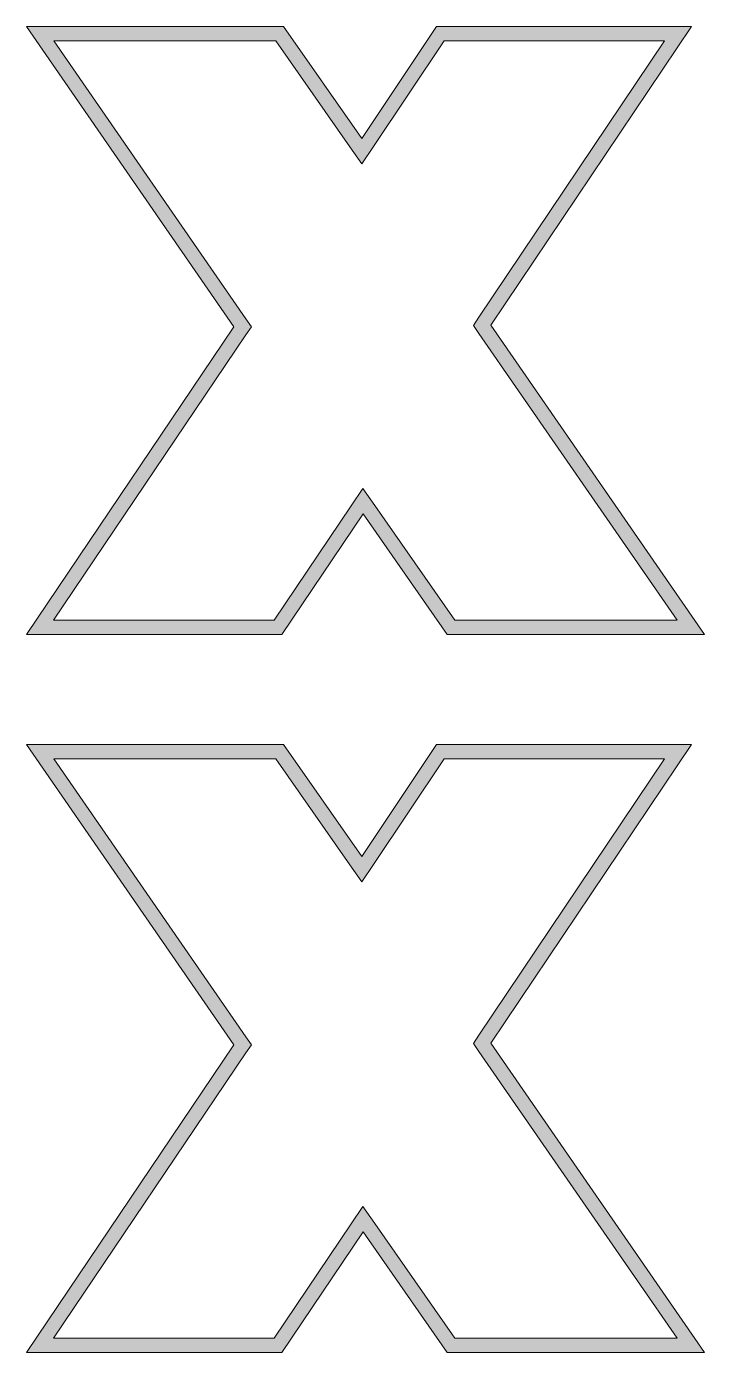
# Model space of a CAD drawing. Header units: millimetres. Extents: x 58 to 947, y -318 to -41.
# Drawn here: x 358.8 to 500.4, y -318 to -41 of the extents above; entities that cross this region are included whole.
import ezdxf

# ---------------------------------------------------------------- set-up
doc = ezdxf.new("R2010")
doc.units = ezdxf.units.MM
doc.header["$MEASUREMENT"] = 0
doc.layers.add('Layer 10', color=7, linetype='Continuous')
doc.layers.add('Layer 4', color=7, linetype='Continuous')

msp = doc.modelspace()

# ---------------------------------------------------------------- hatches: boundary and pattern name
at = {"layer": 'Layer 10'}
h = msp.add_hatch(color=2, dxfattribs=at)
h.dxf.hatch_style = 2
h.paths.add_polyline_path([(455.76, -103.46), (497.71, -41.04), (444.41, -41.04), (428.78, -64.43), (412.42, -41.04), (358.76, -41.04), (402.1, -103.79), (358.76, -168.04), (412.13, -168.04), (429.07, -142.83), (446.67, -168.04), (500.4, -168.04)])
h.paths.add_polyline_path([(431.53, -141.11), (429.02, -137.52), (426.58, -141.15), (410.53, -165.04), (364.4, -165.04), (404.58, -105.47), (405.73, -103.77), (404.56, -102.09), (364.48, -44.04), (410.86, -44.04), (426.32, -66.15), (428.84, -69.74), (431.27, -66.1), (446.02, -44.04), (492.08, -44.04), (453.27, -101.79), (452.13, -103.48), (453.29, -105.17), (494.68, -165.04), (448.23, -165.04)])
at = {"layer": 'Layer 4'}
h = msp.add_hatch(color=2, dxfattribs=at)
h.dxf.hatch_style = 2
h.paths.add_polyline_path([(455.76, -253.44), (497.71, -191.02), (444.41, -191.02), (428.78, -214.41), (412.42, -191.02), (358.76, -191.02), (402.1, -253.78), (358.76, -318.03), (412.13, -318.03), (429.07, -292.81), (446.67, -318.03), (500.4, -318.03)])
h.paths.add_polyline_path([(431.53, -291.09), (429.02, -287.5), (426.58, -291.13), (410.53, -315.03), (364.4, -315.03), (404.58, -255.45), (405.73, -253.76), (404.56, -252.07), (364.48, -194.02), (410.86, -194.02), (426.32, -216.13), (428.84, -219.72), (431.27, -216.08), (446.02, -194.02), (492.08, -194.02), (453.27, -251.77), (452.13, -253.47), (453.29, -255.15), (494.68, -315.03), (448.23, -315.03)])

# ---------------------------------------------------------------- linework, layer by layer
at = {"layer": 'Layer 10', "lineweight": 0}
for points in [[(455.76, -103.46), (497.71, -41.04), (444.41, -41.04), (428.78, -64.43), (412.42, -41.04), (358.76, -41.04), (402.1, -103.79), (358.76, -168.04), (412.13, -168.04), (429.07, -142.83), (446.67, -168.04), (500.4, -168.04), (455.76, -103.46)], [(431.53, -141.11), (429.02, -137.52), (426.58, -141.15), (410.53, -165.04), (364.4, -165.04), (404.58, -105.47), (405.73, -103.77), (404.56, -102.09), (364.48, -44.04), (410.86, -44.04), (426.32, -66.15), (428.84, -69.74), (431.27, -66.1), (446.02, -44.04), (492.08, -44.04), (453.27, -101.79), (452.13, -103.48), (453.29, -105.17), (494.68, -165.04), (448.23, -165.04), (431.53, -141.11)]]:
    msp.add_lwpolyline(points, dxfattribs=at)
at = {"layer": 'Layer 4', "lineweight": 0}
for points in [[(455.76, -253.44), (497.71, -191.02), (444.41, -191.02), (428.78, -214.41), (412.42, -191.02), (358.76, -191.02), (402.1, -253.78), (358.76, -318.03), (412.13, -318.03), (429.07, -292.81), (446.67, -318.03), (500.4, -318.03), (455.76, -253.44)], [(431.53, -291.09), (429.02, -287.5), (426.58, -291.13), (410.53, -315.03), (364.4, -315.03), (404.58, -255.45), (405.73, -253.76), (404.56, -252.07), (364.48, -194.02), (410.86, -194.02), (426.32, -216.13), (428.84, -219.72), (431.27, -216.08), (446.02, -194.02), (492.08, -194.02), (453.27, -251.77), (452.13, -253.47), (453.29, -255.15), (494.68, -315.03), (448.23, -315.03), (431.53, -291.09)]]:
    msp.add_lwpolyline(points, dxfattribs=at)

doc.saveas('drawing.dxf')
